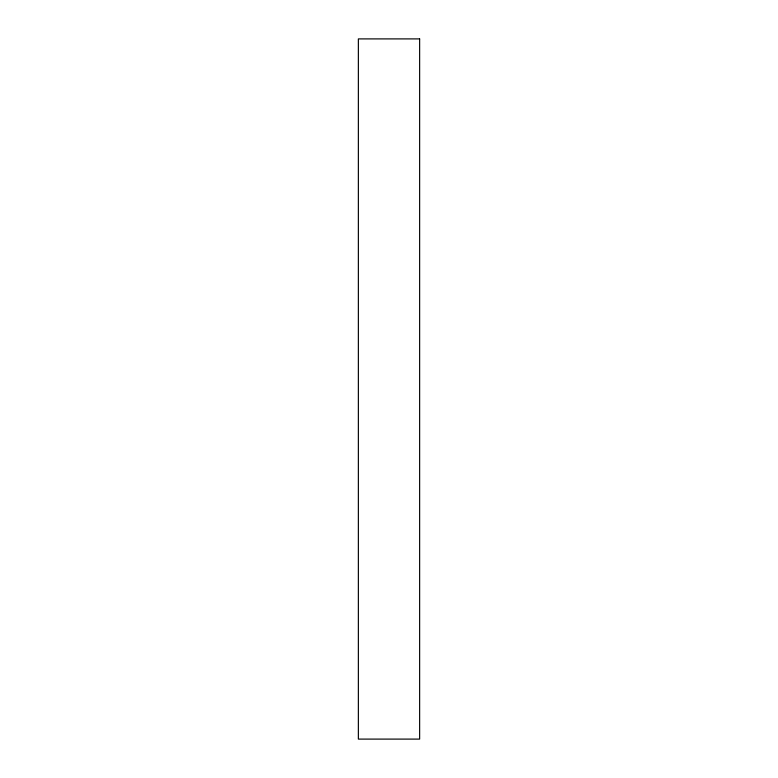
<?xml version="1.0" encoding="UTF-8"?>
<svg xmlns="http://www.w3.org/2000/svg" width="778" height="778" viewBox="0 0 778 778"><rect width="100%" height="100%" fill="white"/><g stroke="black" fill="none" stroke-linecap="round" stroke-linejoin="round"><path stroke-width="1.17" d="M419.634 38.9L358.366 38.9L358.366 739.1L419.634 739.1L419.634 38.9"/></g></svg>
